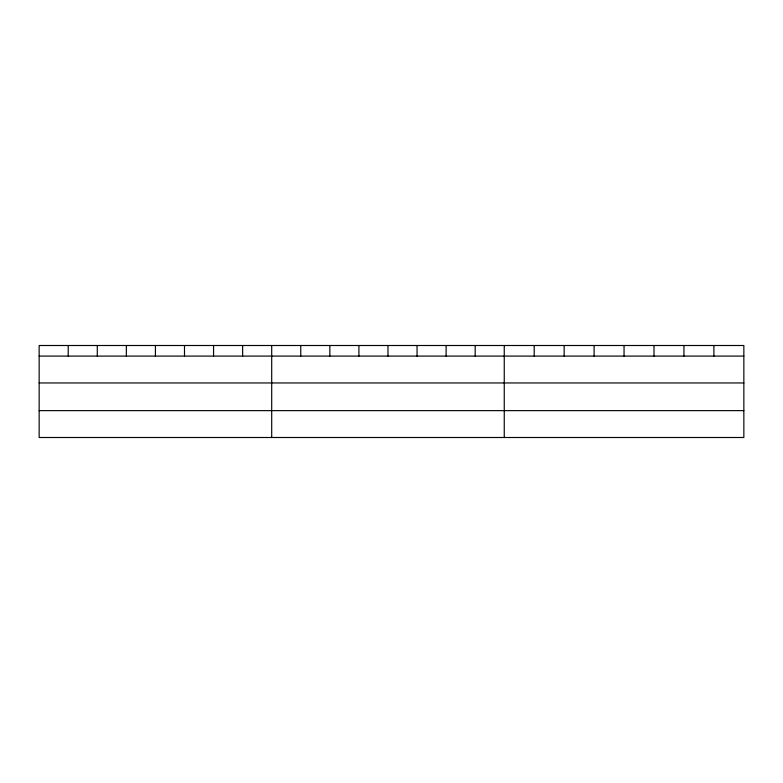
<?xml version="1.0" encoding="UTF-8"?>
<svg xmlns="http://www.w3.org/2000/svg" width="783" height="783" viewBox="0 0 783 783"><rect width="100%" height="100%" fill="white"/><g stroke="black" fill="none" stroke-linecap="round" stroke-linejoin="round"><path stroke-width="1.17" d="M743.85 382.956L743.85 345.499L39.15 345.499L39.15 437.501L743.85 437.501L743.85 382.956L39.15 382.956M39.15 356.089L743.85 356.089M39.15 410.635L743.85 410.635M713.9 345.499L713.9 356.089M683.95 345.499L683.95 356.089M654.001 345.499L654.001 356.089M624.051 345.499L624.051 356.089M594.101 345.499L594.101 356.089M564.151 345.499L564.151 356.089M534.202 345.499L534.202 356.089M504.252 345.499L504.252 437.501M475.183 345.499L475.183 356.089M446.114 345.499L446.114 356.089M417.045 345.499L417.045 356.089M387.976 345.499L387.976 356.089M358.908 345.499L358.908 356.089M329.839 345.499L329.839 356.089M300.77 345.499L300.77 356.089M271.701 345.499L271.701 437.501M242.632 345.499L242.632 356.089M213.563 345.499L213.563 356.089M184.494 345.499L184.494 356.089M155.425 345.499L155.425 356.089M126.357 345.499L126.357 356.089M97.288 345.499L97.288 356.089M68.219 345.499L68.219 356.089"/></g></svg>
